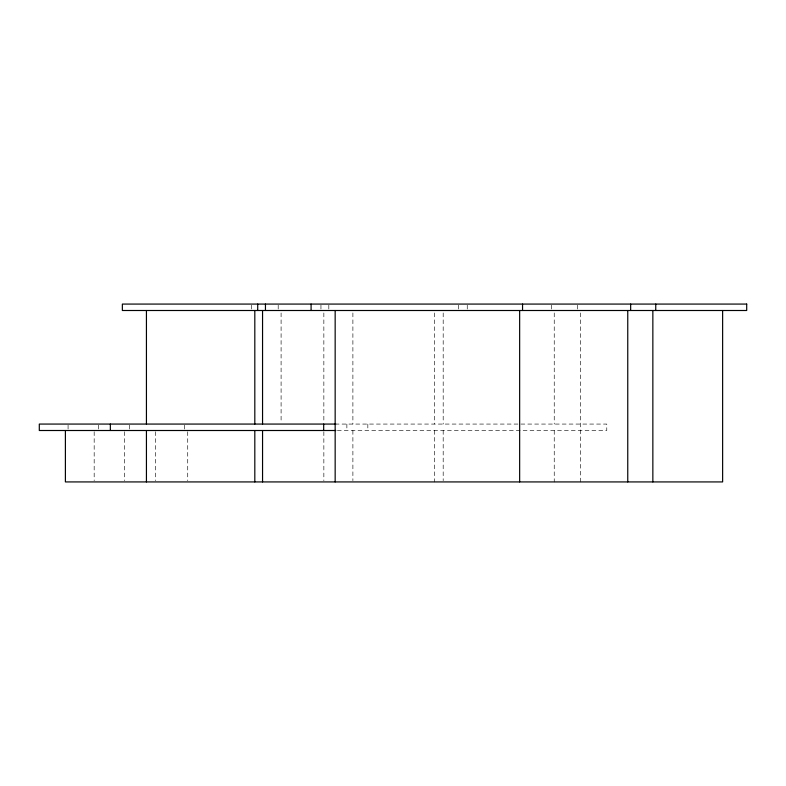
<?xml version="1.0" encoding="UTF-8"?>
<svg xmlns="http://www.w3.org/2000/svg" width="786" height="786" viewBox="0 0 786 786"><rect width="100%" height="100%" fill="white"/><g stroke="black" fill="none" stroke-linecap="round" stroke-linejoin="round"><path stroke-width="0.59" stroke-dasharray="3.93 2.95" d="M335.16 424.067L606.772 424.067L606.772 430.502L335.16 430.502M580.422 312.946L580.422 481.926M577.523 305.145L577.523 309.429M554.238 312.946L554.238 424.067M554.238 430.502L554.238 481.926M551.34 305.145L551.34 309.429M467.248 305.145L467.248 309.429M458.385 305.145L458.385 309.429M443.186 312.946L443.186 424.067M443.186 430.502L443.186 480.698M434.314 312.946L434.314 424.067M434.314 430.502L434.314 481.926M367.838 424.067L367.838 430.502M352.894 312.946L352.894 424.067M352.894 430.502L352.894 480.698M346.872 424.067L346.872 430.502M328.823 305.145L328.823 309.429M323.852 312.946L323.852 422.848M323.852 431.72L323.852 480.698M320.953 305.145L320.953 309.429M281.093 312.946L281.093 422.848M278.195 305.145L278.195 309.429M251.333 305.145L251.333 309.429M187.726 431.72L187.726 480.698M184.582 425.138L184.582 429.431M155.589 431.72L155.589 480.698M129.503 425.138L129.503 429.431M124.473 431.72L124.473 480.698M98.378 425.138L98.378 429.431M94.173 431.72L94.173 480.698M68.077 425.138L68.077 429.431"/><path stroke-width="1.18" d="M335.799 424.067L39.3 424.067L39.3 430.502L335.799 430.502M722.629 310.499L722.629 481.926L65.395 481.926L65.395 430.502M655.75 304.074L655.75 310.499M652.852 310.499L652.852 481.926M630.657 304.074L630.657 310.499M627.759 310.499L627.759 481.926M522.552 304.074L522.552 310.499M519.654 310.499L519.654 481.926M335.16 310.499L335.16 481.926M323.685 424.067L323.685 430.502M311.089 304.074L311.089 310.499M265.452 304.074L265.452 310.499M262.553 310.499L262.553 424.067M262.553 430.502L262.553 481.926M257.71 304.074L257.71 310.499M254.811 310.499L254.811 424.067M254.811 430.502L254.811 481.926M146.432 310.499L146.432 424.067M146.432 430.502L146.432 481.926M110.345 424.067L110.345 430.502M746.7 304.074L122.361 304.074L122.361 310.499L746.7 310.499L746.7 304.074"/></g></svg>
